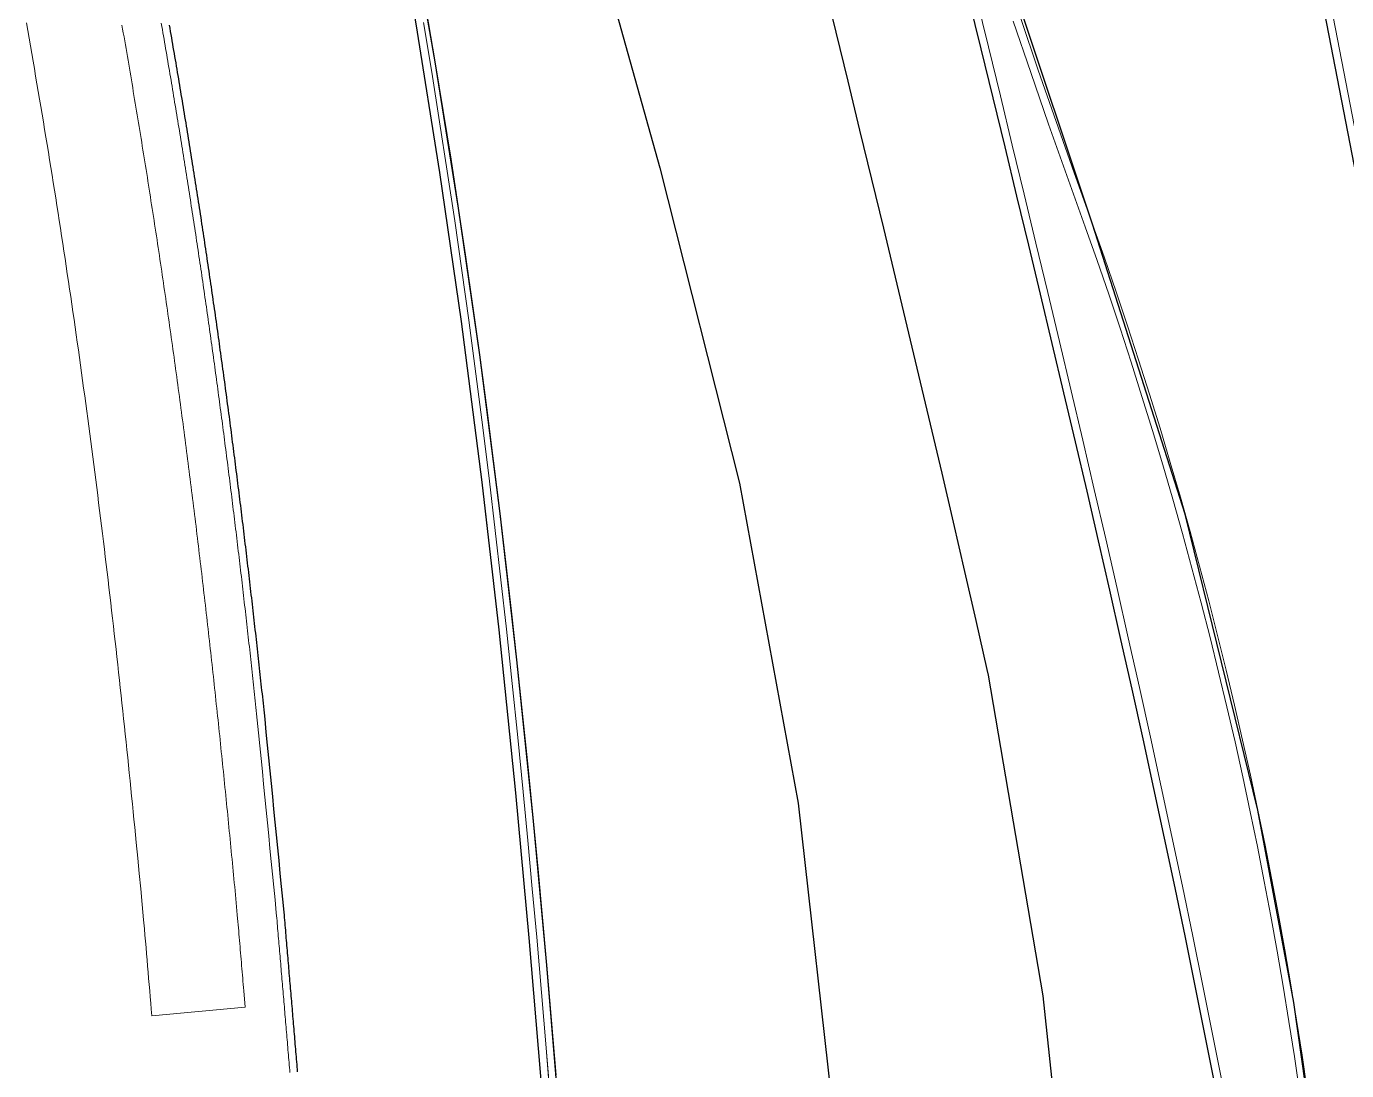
# Model space of a CAD drawing. Header units: metres. Extents: x 105145 to 106173, y 111785 to 118130.
# Drawn here: x 105861.19 to 105894.99, y 117601.42 to 117628.16 of the extents above; entities that cross this region are included whole.
import ezdxf

# ---------------------------------------------------------------- set-up
doc = ezdxf.new("R2010")
doc.units = ezdxf.units.M
for name, color, linetype, lineweight in [('10-PAV-BOCACALLE', 9, 'CONTINUOUS', 13), ('10-PAV-CALZADA-BRT', 12, 'CONTINUOUS', 30), ('10-PAV-CALZADA-MIXTA', 8, 'CONTINUOUS', 30), ('10-PAV-CICLORUTA', 76, 'CONTINUOUS', 18), ('10-PAV-SARDINEL', 252, 'CONTINUOUS', 13)]:
    doc.layers.add(name, color=color, linetype=linetype, lineweight=lineweight)

msp = doc.modelspace()

# ---------------------------------------------------------------- linework, layer by layer
at = {"layer": '10-PAV-BOCACALLE'}
msp.add_lwpolyline([(105900.9846, 117594.6516), (105889.4766, 117653.9885), (105891.3005, 117646.5109), (105891.5835, 117645.3503), (105891.8667, 117644.1883), (105892.1497, 117643.0253), (105892.4323, 117641.8611), (105892.7143, 117640.6955), (105892.9947, 117639.5319), (105893.2749, 117638.3641), (105893.5537, 117637.1949), (105893.8311, 117636.0241), (105894.0145, 117635.2447), (105894.3222, 117634.2976), (105894.7823, 117633.4145), (105895.3822, 117632.6196)], dxfattribs=at)
at = {"layer": '10-PAV-CALZADA-BRT'}
for points in [[(105888.0981, 117595.0502), (105887.2227, 117603.3353), (105885.8203, 117611.5477), (105885.7885, 117611.6895), (105885.5033, 117612.9479), (105885.2153, 117614.2057), (105884.9245, 117615.4629), (105884.6311, 117616.7193), (105884.3355, 117617.9753), (105884.0379, 117619.2309), (105883.7385, 117620.4861), (105883.4375, 117621.7407), (105883.1353, 117622.9951), (105882.8317, 117624.2493), (105882.5273, 117625.5031), (105882.2223, 117626.7569), (105881.9169, 117628.0105), (105881.6111, 117629.2641), (105873.4283, 117662.8127)], [(105869.2729, 117655.6791), (105869.5689, 117654.4231), (105869.8637, 117653.1669), (105870.1565, 117651.9103), (105870.4473, 117650.6531), (105870.7361, 117649.3955), (105870.8791, 117648.7667), (105874.0218, 117636.6201), (105877.4005, 117624.5371), (105879.4474, 117616.4626), (105880.9426, 117608.268), (105881.8793, 117599.9909)], [(105874.8641, 117599.9027), (105874.5091, 117604.1269), (105874.1681, 117607.8129), (105873.7437, 117611.9423), (105873.3143, 117615.6839), (105872.7923, 117619.7473), (105872.2513, 117623.5051), (105871.6513, 117627.2541), (105870.9423, 117631.2891)], [(105885.3173, 117628.8393), (105885.6231, 117627.5843), (105885.9287, 117626.3287), (105886.2335, 117625.0723), (105886.5377, 117623.8153), (105886.8405, 117622.5589), (105887.1425, 117621.3003), (105887.4431, 117620.0405), (105887.7419, 117618.7799), (105888.0389, 117617.5179), (105888.3337, 117616.2549), (105888.6261, 117614.9909), (105888.9159, 117613.7253), (105889.2029, 117612.4587), (105889.4869, 117611.1907), (105889.7677, 117609.9213), (105890.0447, 117608.6505), (105890.3183, 117607.3781), (105890.5877, 117606.1043), (105890.8529, 117604.8291), (105891.1137, 117603.5521), (105891.3697, 117602.2737), (105891.6207, 117600.9935)]]:
    msp.add_lwpolyline(points, dxfattribs=at)
at = {"layer": '10-PAV-CALZADA-MIXTA'}
for points in [[(105880.0206, 117692.7563), (105889.4766, 117653.9885), (105900.9846, 117594.6516), (105901.0429, 117594.0477), (105901.1557, 117592.8397), (105901.2647, 117591.6323), (105901.3701, 117590.4259), (105901.4721, 117589.2203), (105901.5709, 117588.0155), (105901.6669, 117586.8117), (105901.7601, 117585.6087), (105901.8511, 117584.4067), (105901.9395, 117583.2057), (105902.0259, 117582.0057), (105902.1107, 117580.8065), (105902.1937, 117579.6085), (105902.2757, 117578.4087), (105902.3561, 117577.2133), (105902.4357, 117576.0191), (105902.5145, 117574.8259), (105902.5929, 117573.6337), (105902.6709, 117572.4427), (105908.8355, 117478.3238)], [(105894.3361, 117598.2059), (105893.6356, 117603.1666), (105892.7171, 117608.0915), (105890.8568, 117615.6673), (105888.4807, 117623.0975), (105884.5103, 117634.988), (105881.1307, 117647.0597), (105870.2376, 117691.7181)], [(105865.4382, 117655.5856), (105866.4061, 117651.4407), (105867.1981, 117647.9745), (105868.1205, 117643.8089), (105868.8967, 117640.1571), (105869.7265, 117636.0497), (105870.4367, 117632.3069), (105871.1549, 117628.2215), (105871.7641, 117624.4181), (105872.3133, 117620.6057), (105872.8423, 117616.4913), (105873.2773, 117612.7067), (105873.7065, 117608.5383), (105874.0511, 117604.8211), (105874.4091, 117600.5693)], [(105868.1307, 117601.3891), (105868.1253, 117601.4537), (105868.1199, 117601.5187), (105868.1145, 117601.5835), (105868.1089, 117601.6483), (105868.1035, 117601.7131), (105868.0981, 117601.7779), (105868.0927, 117601.8427), (105868.0873, 117601.9073), (105868.0817, 117601.9723), (105868.0763, 117602.0371), (105868.0709, 117602.1017), (105868.0655, 117602.1667), (105868.0599, 117602.2315), (105868.0545, 117602.2961), (105868.0489, 117602.3611), (105868.0435, 117602.4257), (105868.0381, 117602.4905), (105868.0327, 117602.5553), (105868.0271, 117602.6201), (105868.0217, 117602.6849), (105868.0161, 117602.7497), (105868.0107, 117602.8145), (105868.0053, 117602.8793), (105867.9997, 117602.9441), (105867.9943, 117603.0089), (105867.9887, 117603.0737), (105867.9833, 117603.1385), (105867.9777, 117603.2031), (105867.9723, 117603.2679), (105867.9667, 117603.3327), (105867.9613, 117603.3975), (105867.9557, 117603.4623), (105867.9503, 117603.5271), (105867.9447, 117603.5919), (105867.9393, 117603.6567), (105867.9337, 117603.7213), (105867.9283, 117603.7861), (105867.9227, 117603.8509), (105867.9173, 117603.9157), (105867.9117, 117603.9805), (105867.9063, 117604.0453), (105867.9007, 117604.1099), (105867.8951, 117604.1747), (105867.8897, 117604.2395), (105867.8841, 117604.3043), (105867.8787, 117604.3691), (105867.8731, 117604.4337), (105867.8677, 117604.4985), (105867.8621, 117604.5633), (105867.8565, 117604.6281), (105867.8511, 117604.6927), (105867.8455, 117604.7575), (105867.8401, 117604.8223), (105867.8345, 117604.8871), (105867.8289, 117604.9517), (105867.8235, 117605.0165), (105867.8179, 117605.0813), (105867.8125, 117605.1461), (105867.8069, 117605.2109), (105867.8013, 117605.2755), (105867.7959, 117605.3403), (105867.7903, 117605.4051), (105867.7833, 117605.4841), (105867.7509, 117605.8131), (105867.7183, 117606.1419), (105867.6859, 117606.4709), (105867.6533, 117606.7997), (105867.6209, 117607.1287), (105867.5883, 117607.4575), (105867.5559, 117607.7865), (105867.5233, 117608.1153), (105867.4909, 117608.4443), (105867.4583, 117608.7731), (105867.4259, 117609.1019), (105867.3933, 117609.4309), (105867.3609, 117609.7597), (105867.3283, 117610.0887), (105867.2959, 117610.4175), (105867.2791, 117610.5823), (105867.2703, 117610.6641), (105867.2615, 117610.7459), (105867.2527, 117610.8279), (105867.2437, 117610.9097), (105867.2349, 117610.9915), (105867.2261, 117611.0733), (105867.2173, 117611.1551), (105867.2085, 117611.2369), (105867.1997, 117611.3189), (105867.1909, 117611.4007), (105867.1821, 117611.4825), (105867.1733, 117611.5643), (105867.1645, 117611.6461), (105867.1557, 117611.7281), (105867.1467, 117611.8099), (105867.1377, 117611.8915), (105867.1285, 117611.9733), (105867.1193, 117612.0549), (105867.1103, 117612.1367), (105867.1011, 117612.2185), (105867.0921, 117612.3001), (105867.0829, 117612.3819), (105867.0737, 117612.4637), (105867.0647, 117612.5453), (105867.0555, 117612.6271), (105867.0465, 117612.7089), (105867.0373, 117612.7905), (105867.0281, 117612.8723), (105867.0191, 117612.9541), (105867.0099, 117613.0357), (105867.0005, 117613.1173), (105866.9911, 117613.1991), (105866.9817, 117613.2807), (105866.9721, 117613.3623), (105866.9627, 117613.4439), (105866.9533, 117613.5255), (105866.9439, 117613.6071), (105866.9345, 117613.6887), (105866.9249, 117613.7703), (105866.9155, 117613.8519), (105866.9061, 117613.9335), (105866.8967, 117614.0151), (105866.8871, 117614.0969), (105866.8777, 117614.1785), (105866.8683, 117614.2601), (105866.8587, 117614.3417), (105866.8489, 117614.4231), (105866.8391, 117614.5047), (105866.8293, 117614.5861), (105866.8195, 117614.6677), (105866.8099, 117614.7491), (105866.8001, 117614.8307), (105866.7903, 117614.9123), (105866.7805, 117614.9937), (105866.7707, 117615.0753), (105866.7609, 117615.1567), (105866.7511, 117615.2383), (105866.7413, 117615.3197), (105866.7315, 117615.4013), (105866.7217, 117615.4827), (105866.7119, 117615.5643), (105866.7019, 117615.6457), (105866.6917, 117615.7271), (105866.6817, 117615.8085), (105866.6715, 117615.8899), (105866.6613, 117615.9713), (105866.6513, 117616.0527), (105866.6411, 117616.1341), (105866.6309, 117616.2155), (105866.6209, 117616.2969), (105866.6107, 117616.3783), (105866.6005, 117616.4597), (105866.5905, 117616.5411), (105866.5803, 117616.6225), (105866.5701, 117616.7039), (105866.5601, 117616.7853), (105866.5497, 117616.8665), (105866.5391, 117616.9479), (105866.5287, 117617.0291), (105866.5183, 117617.1103), (105866.5077, 117617.1917), (105866.4973, 117617.2729), (105866.4867, 117617.3541), (105866.4763, 117617.4355), (105866.4657, 117617.5167), (105866.4553, 117617.5981), (105866.4449, 117617.6793), (105866.4343, 117617.7607), (105866.4239, 117617.8419), (105866.4133, 117617.9231), (105866.4029, 117618.0045), (105866.3923, 117618.0857), (105866.3813, 117618.1667), (105866.3705, 117618.2479), (105866.3597, 117618.3291), (105866.3487, 117618.4103), (105866.3379, 117618.4915), (105866.3271, 117618.5727), (105866.3161, 117618.6537), (105866.3053, 117618.7349), (105866.2945, 117618.8161), (105866.2835, 117618.8973), (105866.2727, 117618.9783), (105866.2619, 117619.0595), (105866.2509, 117619.1407), (105866.2401, 117619.2219), (105866.2293, 117619.3031), (105866.2181, 117619.3841), (105866.2067, 117619.4651), (105866.1955, 117619.5461), (105866.1843, 117619.6271), (105866.1731, 117619.7081), (105866.1617, 117619.7893), (105866.1505, 117619.8703), (105866.1393, 117619.9513), (105866.1281, 117620.0323), (105866.1167, 117620.1133), (105866.1055, 117620.1943), (105866.0943, 117620.2753), (105866.0829, 117620.3565), (105866.0717, 117620.4375), (105866.0605, 117620.5185), (105866.0489, 117620.5995), (105866.0373, 117620.6803), (105866.0257, 117620.7613), (105866.0141, 117620.8421), (105866.0025, 117620.9231), (105865.9907, 117621.0039), (105865.9791, 117621.0849), (105865.9675, 117621.1657), (105865.9557, 117621.2467), (105865.9441, 117621.3275), (105865.9325, 117621.4085), (105865.9209, 117621.4893), (105865.9091, 117621.5703), (105865.8975, 117621.6511), (105865.8859, 117621.7321), (105865.8741, 117621.8129), (105865.8621, 117621.8937), (105865.8499, 117621.9745), (105865.8379, 117622.0553), (105865.8259, 117622.1361), (105865.8137, 117622.2169), (105865.8017, 117622.2977), (105865.7897, 117622.3785), (105865.7775, 117622.4593), (105865.7655, 117622.5401), (105865.7535, 117622.6207), (105865.7413, 117622.7015), (105865.7293, 117622.7823), (105865.7173, 117622.8631), (105865.7051, 117622.9439), (105865.6931, 117623.0247), (105865.6807, 117623.1055), (105865.6681, 117623.1861), (105865.6557, 117623.2669), (105865.6431, 117623.3475), (105865.6307, 117623.4283), (105865.6181, 117623.5091), (105865.6055, 117623.5897), (105865.5931, 117623.6705), (105865.5807, 117623.7511), (105865.5681, 117623.8319), (105865.5555, 117623.9125), (105865.5431, 117623.9933), (105865.5305, 117624.0741), (105865.5181, 117624.1547), (105865.5055, 117624.2355), (105865.4929, 117624.3161), (105865.4799, 117624.3969), (105865.4671, 117624.4775), (105865.4541, 117624.5583), (105865.4411, 117624.6391), (105865.4283, 117624.7197), (105865.4153, 117624.8005), (105865.4023, 117624.8811), (105865.3893, 117624.9619), (105865.3765, 117625.0425), (105865.3635, 117625.1233), (105865.3505, 117625.2039), (105865.3377, 117625.2847), (105865.3247, 117625.3653), (105865.3117, 117625.4461), (105865.2987, 117625.5267), (105865.2855, 117625.6075), (105865.2721, 117625.6883), (105865.2587, 117625.7689), (105865.2453, 117625.8497), (105865.2319, 117625.9303), (105865.2187, 117626.0111), (105865.2053, 117626.0917), (105865.1919, 117626.1725), (105865.1785, 117626.2531), (105865.1651, 117626.3339), (105865.1517, 117626.4147), (105865.1385, 117626.4953), (105865.1251, 117626.5761), (105865.1117, 117626.6567), (105865.0983, 117626.7375), (105865.0847, 117626.8181), (105865.0709, 117626.8989), (105865.0573, 117626.9797), (105865.0435, 117627.0603), (105865.0297, 117627.1411), (105865.0159, 117627.2217), (105865.0021, 117627.3025), (105864.9883, 117627.3831), (105864.9745, 117627.4639), (105864.9609, 117627.5447), (105864.9471, 117627.6253), (105864.9333, 117627.7061), (105864.9195, 117627.7867), (105864.9057, 117627.8675), (105864.8919, 117627.9481), (105864.8781, 117628.0289), (105864.8639, 117628.1097), (105864.8497, 117628.1903)]]:
    msp.add_lwpolyline(points, dxfattribs=at)
at = {"layer": '10-PAV-CICLORUTA'}
msp.add_lwpolyline([(105863.6315, 117628.1899), (105863.6491, 117628.0899), (105863.6667, 117627.9899), (105863.6841, 117627.8901), (105863.7015, 117627.7901), (105863.7187, 117627.6901), (105863.7357, 117627.5901), (105863.7527, 117627.4901), (105863.7699, 117627.3901), (105863.7869, 117627.2903), (105863.8039, 117627.1903), (105863.8209, 117627.0903), (105863.8381, 117626.9903), (105863.8551, 117626.8903), (105863.8721, 117626.7903), (105863.8893, 117626.6905), (105863.9063, 117626.5905), (105863.9229, 117626.4905), (105863.9395, 117626.3905), (105863.9559, 117626.2905), (105863.9725, 117626.1907), (105863.9891, 117626.0907), (105864.0057, 117625.9907), (105864.0223, 117625.8907), (105864.0387, 117625.7909), (105864.0553, 117625.6909), (105864.0719, 117625.5909), (105864.0883, 117625.4911), (105864.1049, 117625.3911), (105864.1213, 117625.2911), (105864.1373, 117625.1913), (105864.1533, 117625.0913), (105864.1693, 117624.9913), (105864.1853, 117624.8915), (105864.2013, 117624.7915), (105864.2173, 117624.6917), (105864.2333, 117624.5917), (105864.2495, 117624.4917), (105864.2655, 117624.3919), (105864.2815, 117624.2919), (105864.2975, 117624.1921), (105864.3135, 117624.0921), (105864.3289, 117623.9921), (105864.3445, 117623.8923), (105864.3599, 117623.7923), (105864.3753, 117623.6925), (105864.3909, 117623.5925), (105864.4063, 117623.4927), (105864.4219, 117623.3927), (105864.4373, 117623.2927), (105864.4529, 117623.1927), (105864.4683, 117623.0929), (105864.4837, 117622.9929), (105864.4993, 117622.8931), (105864.5143, 117622.7931), (105864.5293, 117622.6931), (105864.5443, 117622.5931), (105864.5591, 117622.4931), (105864.5741, 117622.3931), (105864.5891, 117622.2931), (105864.6039, 117622.1931), (105864.6189, 117622.0931), (105864.6339, 117621.9931), (105864.6489, 117621.8931), (105864.6639, 117621.7931), (105864.6787, 117621.6931), (105864.6935, 117621.5931), (105864.7079, 117621.4929), (105864.7223, 117621.3927), (105864.7369, 117621.2925), (105864.7513, 117621.1923), (105864.7657, 117621.0923), (105864.7801, 117620.9921), (105864.7945, 117620.8919), (105864.8089, 117620.7917), (105864.8233, 117620.6915), (105864.8379, 117620.5913), (105864.8523, 117620.4911), (105864.8667, 117620.3911), (105864.8807, 117620.2907), (105864.8945, 117620.1903), (105864.9085, 117620.0901), (105864.9225, 117619.9897), (105864.9363, 117619.8893), (105864.9503, 117619.7889), (105864.9643, 117619.6887), (105864.9781, 117619.5883), (105864.9921, 117619.4879), (105865.0061, 117619.3877), (105865.0199, 117619.2873), (105865.0339, 117619.1869), (105865.0475, 117619.0865), (105865.0611, 117618.9861), (105865.0745, 117618.8855), (105865.0879, 117618.7849), (105865.1013, 117618.6845), (105865.1147, 117618.5839), (105865.1283, 117618.4833), (105865.1417, 117618.3829), (105865.1553, 117618.2823), (105865.1687, 117618.1819), (105865.1821, 117618.0813), (105865.1955, 117617.9809), (105865.2089, 117617.8803), (105865.2219, 117617.7795), (105865.2349, 117617.6789), (105865.2479, 117617.5783), (105865.2609, 117617.4775), (105865.2739, 117617.3769), (105865.2869, 117617.2763), (105865.2999, 117617.1755), (105865.3129, 117617.0749), (105865.3259, 117616.9741), (105865.3389, 117616.8735), (105865.3519, 117616.7729), (105865.3649, 117616.6721), (105865.3775, 117616.5713), (105865.3901, 117616.4705), (105865.4025, 117616.3697), (105865.4151, 117616.2687), (105865.4277, 117616.1679), (105865.4401, 117616.0671), (105865.4527, 117615.9663), (105865.4653, 117615.8655), (105865.4779, 117615.7645), (105865.4903, 117615.6637), (105865.5029, 117615.5629), (105865.5155, 117615.4621), (105865.5279, 117615.3611), (105865.5399, 117615.2601), (105865.5521, 117615.1591), (105865.5641, 117615.0581), (105865.5763, 117614.9571), (105865.5883, 117614.8561), (105865.6005, 117614.7551), (105865.6125, 117614.6541), (105865.6247, 117614.5531), (105865.6369, 117614.4521), (105865.6489, 117614.3511), (105865.6611, 117614.2501), (105865.6731, 117614.1491), (105865.6849, 117614.0479), (105865.6965, 117613.9467), (105865.7083, 117613.8455), (105865.7199, 117613.7443), (105865.7317, 117613.6433), (105865.7433, 117613.5421), (105865.7551, 117613.4409), (105865.7667, 117613.3397), (105865.7785, 117613.2387), (105865.7903, 117613.1375), (105865.8019, 117613.0363), (105865.8135, 117612.9351), (105865.8251, 117612.8339), (105865.8363, 117612.7325), (105865.8477, 117612.6313), (105865.8589, 117612.5299), (105865.8703, 117612.4287), (105865.8815, 117612.3273), (105865.8929, 117612.2261), (105865.9041, 117612.1247), (105865.9155, 117612.0233), (105865.9267, 117611.9221), (105865.9381, 117611.8207), (105865.9493, 117611.7195), (105865.9605, 117611.6181), (105865.9715, 117611.5167), (105865.9825, 117611.4151), (105865.9933, 117611.3137), (105866.0043, 117611.2123), (105866.0151, 117611.1109), (105866.0261, 117611.0093), (105866.0371, 117610.9079), (105866.0479, 117610.8065), (105866.0589, 117610.7049), (105866.0699, 117610.6035), (105866.0807, 117610.5021), (105866.0917, 117610.4007), (105866.1023, 117610.2989), (105866.1127, 117610.1973), (105866.1233, 117610.0959), (105866.1339, 117609.9941), (105866.1445, 117609.8925), (105866.1551, 117609.7911), (105866.1657, 117609.6893), (105866.1761, 117609.5877), (105866.1867, 117609.4861), (105866.1973, 117609.3845), (105866.2079, 117609.2829), (105866.2185, 117609.1813), (105866.2289, 117609.0797), (105866.2391, 117608.9779), (105866.2493, 117608.8763), (105866.2595, 117608.7745), (105866.2697, 117608.6727), (105866.2799, 117608.5709), (105866.2901, 117608.4693), (105866.3003, 117608.3675), (105866.3105, 117608.2657), (105866.3207, 117608.1639), (105866.3309, 117608.0623), (105866.3411, 117607.9605), (105866.3513, 117607.8587), (105866.3611, 117607.7569), (105866.3711, 117607.6549), (105866.3809, 117607.5531), (105866.3909, 117607.4511), (105866.4007, 117607.3493), (105866.4107, 117607.2475), (105866.4205, 117607.1455), (105866.4305, 117607.0437), (105866.4403, 117606.9417), (105866.4503, 117606.8399), (105866.4601, 117606.7381), (105866.4701, 117606.6361), (105866.4797, 117606.5341), (105866.4891, 117606.4321), (105866.4987, 117606.3301), (105866.5083, 117606.2281), (105866.5179, 117606.1261), (105866.5275, 117606.0241), (105866.5371, 117605.9219), (105866.5467, 117605.8199), (105866.5563, 117605.7179), (105866.5657, 117605.6159), (105866.5753, 117605.5139), (105866.5849, 117605.4119), (105866.5931, 117605.3213), (105866.5999, 117605.2407), (105866.6069, 117605.1603), (105866.6137, 117605.0797), (105866.6205, 117604.9991), (105866.6275, 117604.9185), (105866.6343, 117604.8381), (105866.6411, 117604.7575), (105866.6481, 117604.6769), (105866.6549, 117604.5963), (105866.6617, 117604.5157), (105866.6687, 117604.4353), (105866.6755, 117604.3547), (105866.6823, 117604.2741), (105866.6893, 117604.1935), (105866.6961, 117604.1131), (105866.7029, 117604.0325), (105866.7099, 117603.9519), (105866.7167, 117603.8713), (105866.7235, 117603.7907), (105866.7303, 117603.7103), (105866.7373, 117603.6297), (105866.7441, 117603.5491), (105866.7509, 117603.4685), (105866.7867, 117603.0469), (105864.3967, 117602.8269), (105864.3827, 117602.9933), (105864.3691, 117603.1515), (105864.3557, 117603.3097), (105864.3423, 117603.4679), (105864.3289, 117603.6263), (105864.3155, 117603.7845), (105864.3019, 117603.9427), (105864.2885, 117604.1011), (105864.2749, 117604.2593), (105864.2615, 117604.4175), (105864.2479, 117604.5759), (105864.2345, 117604.7343), (105864.2209, 117604.8925), (105864.2075, 117605.0509), (105864.1865, 117605.2827), (105864.1487, 117605.6785), (105864.1109, 117606.0743), (105864.0729, 117606.4701), (105864.0353, 117606.8659), (105863.9975, 117607.2615), (105863.9599, 117607.6539), (105863.9399, 117607.8527), (105863.9199, 117608.0513), (105863.9001, 117608.2501), (105863.8801, 117608.4489), (105863.8601, 117608.6475), (105863.8401, 117608.8463), (105863.8197, 117609.0447), (105863.7991, 117609.2431), (105863.7785, 117609.4415), (105863.7579, 117609.6399), (105863.7373, 117609.8383), (105863.7167, 117610.0367), (105863.6957, 117610.2347), (105863.6743, 117610.4329), (105863.6531, 117610.6309), (105863.6317, 117610.8289), (105863.6103, 117611.0269), (105863.5891, 117611.2249), (105863.5675, 117611.4229), (105863.5455, 117611.6205), (105863.5235, 117611.8183), (105863.5013, 117612.0159), (105863.4793, 117612.2135), (105863.4573, 117612.4113), (105863.4353, 117612.6089), (105863.4125, 117612.8063), (105863.3897, 117613.0035), (105863.3669, 117613.2009), (105863.3439, 117613.3981), (105863.3211, 117613.5955), (105863.2983, 117613.7927), (105863.2751, 117613.9899), (105863.2515, 117614.1869), (105863.2279, 117614.3837), (105863.2043, 117614.5807), (105863.1805, 117614.7775), (105863.1569, 117614.9745), (105863.1331, 117615.1713), (105863.1087, 117615.3679), (105863.0843, 117615.5645), (105863.0597, 117615.7611), (105863.0353, 117615.9575), (105863.0109, 117616.1541), (105862.9863, 117616.3507), (105862.9611, 117616.5469), (105862.9357, 117616.7431), (105862.9105, 117616.9391), (105862.8851, 117617.1353), (105862.8599, 117617.3315), (105862.8345, 117617.5277), (105862.8085, 117617.7237), (105862.7823, 117617.9193), (105862.7561, 117618.1151), (105862.7299, 117618.3109), (105862.7037, 117618.5067), (105862.6775, 117618.7025), (105862.6509, 117618.8981), (105862.6239, 117619.0935), (105862.5967, 117619.2889), (105862.5695, 117619.4841), (105862.5425, 117619.6795), (105862.5153, 117619.8749), (105862.4881, 117620.0703), (105862.4601, 117620.2653), (105862.4319, 117620.4601), (105862.4039, 117620.6551), (105862.3757, 117620.8501), (105862.3477, 117621.0451), (105862.3195, 117621.2401), (105862.2907, 117621.4347), (105862.2615, 117621.6293), (105862.2325, 117621.8239), (105862.2035, 117622.0185), (105862.1743, 117622.2131), (105862.1453, 117622.4075), (105862.1157, 117622.6021), (105862.0855, 117622.7965), (105862.0555, 117622.9909), (105862.0253, 117623.1853), (105861.9951, 117623.3797), (105861.9651, 117623.5743), (105861.9347, 117623.7687), (105861.9035, 117623.9631), (105861.8723, 117624.1575), (105861.8411, 117624.3521), (105861.8099, 117624.5465), (105861.7787, 117624.7411), (105861.7477, 117624.9355), (105861.7155, 117625.1301), (105861.6833, 117625.3247), (105861.6511, 117625.5193), (105861.6189, 117625.7139), (105861.5865, 117625.9085), (105861.5543, 117626.1031), (105861.5215, 117626.2977), (105861.4883, 117626.4925), (105861.4551, 117626.6871), (105861.4219, 117626.8819), (105861.3887, 117627.0767), (105861.3553, 117627.2713), (105861.3219, 117627.4661), (105861.2877, 117627.6609), (105861.2535, 117627.8557), (105861.2193, 117628.0505), (105861.1851, 117628.2453)], dxfattribs=at)
at = {"layer": '10-PAV-SARDINEL'}
for points in [[(105908.8355, 117478.3238), (105902.6709, 117572.4427), (105902.5929, 117573.6337), (105902.5145, 117574.8259), (105902.4357, 117576.0191), (105902.3561, 117577.2133), (105902.2757, 117578.4087), (105902.1937, 117579.6085), (105902.1107, 117580.8065), (105902.0259, 117582.0057), (105901.9395, 117583.2057), (105901.8511, 117584.4067), (105901.7601, 117585.6087), (105901.6669, 117586.8117), (105901.5709, 117588.0155), (105901.4721, 117589.2203), (105901.3701, 117590.4259), (105901.2647, 117591.6323), (105901.1557, 117592.8397), (105901.0429, 117594.0477), (105900.9846, 117594.6516), (105889.4766, 117653.9885), (105880.0206, 117692.7563)], [(105880.2144, 117692.8057), (105889.6709, 117654.0359), (105889.6729, 117654.0266), (105901.1813, 117594.688)], [(105885.5116, 117628.8867), (105885.8174, 117627.6316), (105886.1231, 117626.376), (105886.4279, 117625.1194), (105886.7321, 117623.8623), (105887.035, 117622.6057), (105887.337, 117621.3469), (105887.6377, 117620.0868), (105887.9366, 117618.8259), (105888.2337, 117617.5636), (105888.5286, 117616.3002), (105888.8211, 117615.0358), (105889.111, 117613.7697), (105889.3981, 117612.5027), (105889.6822, 117611.2342), (105889.9631, 117609.9642), (105890.2402, 117608.6928), (105890.5139, 117607.4198), (105890.7835, 117606.1454), (105891.0488, 117604.8695), (105891.3098, 117603.5918), (105891.5659, 117602.3126), (105891.8171, 117601.0316)], [(105871.4215, 117628.6002), (105871.6513, 117627.2541), (105871.8579, 117626.0055), (105872.0579, 117624.7558), (105872.2513, 117623.5051), (105872.4382, 117622.2535), (105872.6186, 117621.0008), (105872.7923, 117619.7473), (105872.9729, 117618.3937), (105873.1469, 117617.0392), (105873.3143, 117615.6839), (105873.4626, 117614.4373), (105873.6057, 117613.1901), (105873.7437, 117611.9423), (105873.8903, 117610.5664), (105874.0318, 117609.1899), (105874.1681, 117607.8129), (105874.2855, 117606.5846), (105874.3991, 117605.3559), (105874.5091, 117604.1269), (105874.6311, 117602.7191), (105874.7495, 117601.3111)], [(105891.6207, 117600.9935), (105891.3697, 117602.2737), (105891.1137, 117603.5521), (105890.8529, 117604.8291), (105890.5877, 117606.1043), (105890.3183, 117607.3781), (105890.0447, 117608.6505), (105889.7677, 117609.9213), (105889.4869, 117611.1907), (105889.2029, 117612.4587), (105888.9159, 117613.7253), (105888.6261, 117614.9909), (105888.3337, 117616.2549), (105888.0389, 117617.5179), (105887.7419, 117618.7799), (105887.4431, 117620.0405), (105887.1425, 117621.3003), (105886.8405, 117622.5589), (105886.5377, 117623.8153), (105886.2335, 117625.0723), (105885.9287, 117626.3287), (105885.6231, 117627.5843), (105885.3173, 117628.8393)], [(105867.9314, 117601.3725), (105867.926, 117601.4371), (105867.9206, 117601.5021), (105867.9152, 117601.5666), (105867.9096, 117601.6314), (105867.9042, 117601.6965), (105867.8988, 117601.7613), (105867.8934, 117601.8261), (105867.888, 117601.8904), (105867.8824, 117601.9554), (105867.877, 117602.0205), (105867.8716, 117602.0851), (105867.8662, 117602.1498), (105867.8606, 117602.2146), (105867.8552, 117602.2792), (105867.8496, 117602.3442), (105867.8442, 117602.4091), (105867.8388, 117602.4739), (105867.8334, 117602.5384), (105867.8278, 117602.6032), (105867.8224, 117602.668), (105867.8168, 117602.7328), (105867.8114, 117602.7979), (105867.806, 117602.8624), (105867.8004, 117602.9272), (105867.795, 117602.992), (105867.7894, 117603.0568), (105867.784, 117603.1216), (105867.7784, 117603.1862), (105867.773, 117603.251), (105867.7674, 117603.3158), (105867.762, 117603.3806), (105867.7564, 117603.4454), (105867.751, 117603.5102), (105867.7454, 117603.575), (105867.74, 117603.6398), (105867.7344, 117603.7044), (105867.729, 117603.7692), (105867.7234, 117603.834), (105867.718, 117603.8988), (105867.7124, 117603.9636), (105867.707, 117604.0284), (105867.7014, 117604.0927), (105867.6958, 117604.1578), (105867.6904, 117604.2226), (105867.6848, 117604.2874), (105867.6794, 117604.3522), (105867.6738, 117604.4168), (105867.6684, 117604.4816), (105867.6628, 117604.5461), (105867.6572, 117604.6112), (105867.6518, 117604.6758), (105867.6462, 117604.7406), (105867.6408, 117604.8054), (105867.6352, 117604.8699), (105867.6296, 117604.9348), (105867.6242, 117604.9996), (105867.6186, 117605.0644), (105867.6132, 117605.1292), (105867.6076, 117605.1937), (105867.602, 117605.2586), (105867.5966, 117605.3234), (105867.5911, 117605.3877), (105867.5842, 117605.4655), (105867.5519, 117605.7935), (105867.5193, 117606.1223), (105867.4869, 117606.4513), (105867.4543, 117606.7801), (105867.4219, 117607.1091), (105867.3893, 117607.4379), (105867.3569, 117607.7669), (105867.3243, 117608.0957), (105867.2919, 117608.4247), (105867.2593, 117608.7535), (105867.2269, 117609.0823), (105867.1943, 117609.4113), (105867.1619, 117609.7401), (105867.1293, 117610.0691), (105867.0969, 117610.3976), (105867.0802, 117610.5615), (105867.0714, 117610.6427), (105867.0626, 117610.7246), (105867.0539, 117610.8063), (105867.0449, 117610.8881), (105867.036, 117610.9701), (105867.0272, 117611.0519), (105867.0184, 117611.1337), (105867.0096, 117611.2156), (105867.0008, 117611.2976), (105866.992, 117611.3793), (105866.9832, 117611.4611), (105866.9744, 117611.5429), (105866.9656, 117611.6248), (105866.9569, 117611.7065), (105866.9479, 117611.788), (105866.939, 117611.8694), (105866.9298, 117611.9509), (105866.9206, 117612.0328), (105866.9116, 117612.1146), (105866.9024, 117612.1964), (105866.8934, 117612.278), (105866.8842, 117612.3595), (105866.875, 117612.4416), (105866.866, 117612.5232), (105866.8568, 117612.605), (105866.8478, 117612.6868), (105866.8386, 117612.7681), (105866.8294, 117612.8502), (105866.8204, 117612.932), (105866.8112, 117613.0131), (105866.8018, 117613.0945), (105866.7924, 117613.1763), (105866.7831, 117613.2576), (105866.7735, 117613.3392), (105866.764, 117613.421), (105866.7546, 117613.5026), (105866.7452, 117613.5842), (105866.7359, 117613.6656), (105866.7263, 117613.7472), (105866.7168, 117613.829), (105866.7074, 117613.9106), (105866.6981, 117613.992), (105866.6885, 117614.0738), (105866.679, 117614.1556), (105866.6697, 117614.237), (105866.6601, 117614.3181), (105866.6503, 117614.3993), (105866.6405, 117614.4809), (105866.6307, 117614.5623), (105866.6209, 117614.6441), (105866.6113, 117614.7255), (105866.6015, 117614.8069), (105866.5917, 117614.8885), (105866.5819, 117614.9699), (105866.5721, 117615.0515), (105866.5623, 117615.1329), (105866.5525, 117615.2145), (105866.5427, 117615.2959), (105866.5329, 117615.3775), (105866.5231, 117615.4589), (105866.5134, 117615.5402), (105866.5035, 117615.6211), (105866.4933, 117615.7025), (105866.4833, 117615.7839), (105866.4731, 117615.865), (105866.4629, 117615.9467), (105866.4529, 117616.0281), (105866.4427, 117616.1092), (105866.4325, 117616.1909), (105866.4225, 117616.2723), (105866.4123, 117616.3534), (105866.4021, 117616.4351), (105866.3921, 117616.5165), (105866.3819, 117616.5976), (105866.3717, 117616.6793), (105866.3617, 117616.7604), (105866.3514, 117616.8409), (105866.3408, 117616.9223), (105866.3303, 117617.0037), (105866.32, 117617.0847), (105866.3094, 117617.1661), (105866.299, 117617.2473), (105866.2884, 117617.3285), (105866.278, 117617.4099), (105866.2674, 117617.4911), (105866.2569, 117617.5728), (105866.2466, 117617.6537), (105866.236, 117617.7351), (105866.2256, 117617.8163), (105866.215, 117617.8975), (105866.2046, 117617.9789), (105866.1941, 117618.0593), (105866.1831, 117618.1401), (105866.1722, 117618.2215), (105866.1615, 117618.3025), (105866.1505, 117618.3837), (105866.1396, 117618.4651), (105866.1289, 117618.5461), (105866.1179, 117618.6271), (105866.107, 117618.7085), (105866.0963, 117618.7895), (105866.0853, 117618.8707), (105866.0745, 117618.9519), (105866.0637, 117619.0329), (105866.0527, 117619.1141), (105866.0418, 117619.1955), (105866.0311, 117619.2762), (105866.0201, 117619.3565), (105866.0087, 117619.4375), (105865.9974, 117619.5187), (105865.9862, 117619.5997), (105865.975, 117619.6805), (105865.9636, 117619.7617), (105865.9524, 117619.8429), (105865.9412, 117619.9239), (105865.9301, 117620.0047), (105865.9187, 117620.0857), (105865.9074, 117620.1669), (105865.8962, 117620.2477), (105865.8848, 117620.3289), (105865.8736, 117620.4101), (105865.8625, 117620.4906), (105865.8509, 117620.5711), (105865.8393, 117620.6519), (105865.8277, 117620.7329), (105865.8161, 117620.8137), (105865.8046, 117620.8945), (105865.7928, 117620.9753), (105865.7811, 117621.0565), (105865.7696, 117621.1371), (105865.7578, 117621.2181), (105865.7461, 117621.2991), (105865.7345, 117621.3801), (105865.723, 117621.4607), (105865.7112, 117621.5417), (105865.6995, 117621.6227), (105865.688, 117621.7035), (105865.6763, 117621.7838), (105865.6643, 117621.8641), (105865.6521, 117621.9449), (105865.6401, 117622.0259), (105865.6281, 117622.1065), (105865.6159, 117622.1873), (105865.6039, 117622.2683), (105865.5919, 117622.3489), (105865.5797, 117622.4297), (105865.5677, 117622.5107), (105865.5557, 117622.591), (105865.5435, 117622.6719), (105865.5315, 117622.7529), (105865.5195, 117622.8335), (105865.5073, 117622.9143), (105865.4954, 117622.9949), (105865.4831, 117623.0749), (105865.4705, 117623.1555), (105865.4581, 117623.2363), (105865.4455, 117623.3169), (105865.4331, 117623.3978), (105865.4205, 117623.4783), (105865.4079, 117623.5591), (105865.3954, 117623.6402), (105865.3831, 117623.7205), (105865.3705, 117623.8011), (105865.3579, 117623.8819), (105865.3455, 117623.9628), (105865.3329, 117624.0435), (105865.3205, 117624.1241), (105865.3079, 117624.2047), (105865.2954, 117624.2848), (105865.2824, 117624.3653), (105865.2696, 117624.4459), (105865.2566, 117624.5265), (105865.2436, 117624.6075), (105865.2308, 117624.6881), (105865.2179, 117624.7687), (105865.2049, 117624.8493), (105865.1918, 117624.9303), (105865.179, 117625.0109), (105865.1661, 117625.0915), (105865.1531, 117625.1724), (105865.1403, 117625.2532), (105865.1273, 117625.3335), (105865.1143, 117625.4143), (105865.1013, 117625.4947), (105865.0882, 117625.5751), (105865.0748, 117625.6556), (105865.0614, 117625.7362), (105865.048, 117625.817), (105865.0346, 117625.8978), (105865.0214, 117625.9786), (105865.008, 117626.059), (105864.9946, 117626.1398), (105864.9812, 117626.2204), (105864.9678, 117626.3012), (105864.9544, 117626.3822), (105864.9412, 117626.4628), (105864.9278, 117626.5434), (105864.9144, 117626.624), (105864.9011, 117626.7044), (105864.8876, 117626.7846), (105864.8738, 117626.8655), (105864.8602, 117626.9462), (105864.8464, 117627.0266), (105864.8326, 117627.1074), (105864.8188, 117627.188), (105864.805, 117627.2688), (105864.7912, 117627.3494), (105864.7774, 117627.4305), (105864.7638, 117627.5112), (105864.75, 117627.5916), (105864.7362, 117627.6724), (105864.7224, 117627.753), (105864.7086, 117627.8338), (105864.6948, 117627.914), (105864.6811, 117627.9948), (105864.6669, 117628.0751), (105864.6527, 117628.1559), (105864.6387, 117628.2367)], [(105864.8497, 117628.1903), (105864.8639, 117628.1097), (105864.8781, 117628.0289), (105864.8919, 117627.9481), (105864.9057, 117627.8675), (105864.9195, 117627.7867), (105864.9333, 117627.7061), (105864.9471, 117627.6253), (105864.9609, 117627.5447), (105864.9745, 117627.4639), (105864.9883, 117627.3831), (105865.0021, 117627.3025), (105865.0159, 117627.2217), (105865.0297, 117627.1411), (105865.0435, 117627.0603), (105865.0573, 117626.9797), (105865.0709, 117626.8989), (105865.0847, 117626.8181), (105865.0983, 117626.7375), (105865.1117, 117626.6567), (105865.1251, 117626.5761), (105865.1385, 117626.4953), (105865.1517, 117626.4147), (105865.1651, 117626.3339), (105865.1785, 117626.2531), (105865.1919, 117626.1725), (105865.2053, 117626.0917), (105865.2187, 117626.0111), (105865.2319, 117625.9303), (105865.2453, 117625.8497), (105865.2587, 117625.7689), (105865.2721, 117625.6883), (105865.2855, 117625.6075), (105865.2987, 117625.5267), (105865.3117, 117625.4461), (105865.3247, 117625.3653), (105865.3377, 117625.2847), (105865.3505, 117625.2039), (105865.3635, 117625.1233), (105865.3765, 117625.0425), (105865.3893, 117624.9619), (105865.4023, 117624.8811), (105865.4153, 117624.8005), (105865.4283, 117624.7197), (105865.4411, 117624.6391), (105865.4541, 117624.5583), (105865.4671, 117624.4775), (105865.4799, 117624.3969), (105865.4929, 117624.3161), (105865.5055, 117624.2355), (105865.5181, 117624.1547), (105865.5305, 117624.0741), (105865.5431, 117623.9933), (105865.5555, 117623.9125), (105865.5681, 117623.8319), (105865.5807, 117623.7511), (105865.5931, 117623.6705), (105865.6055, 117623.5897), (105865.6181, 117623.5091), (105865.6307, 117623.4283), (105865.6431, 117623.3475), (105865.6557, 117623.2669), (105865.6681, 117623.1861), (105865.6807, 117623.1055), (105865.6931, 117623.0247), (105865.7051, 117622.9439), (105865.7173, 117622.8631), (105865.7293, 117622.7823), (105865.7413, 117622.7015), (105865.7535, 117622.6207), (105865.7655, 117622.5401), (105865.7775, 117622.4593), (105865.7897, 117622.3785), (105865.8017, 117622.2977), (105865.8137, 117622.2169), (105865.8259, 117622.1361), (105865.8379, 117622.0553), (105865.8499, 117621.9745), (105865.8621, 117621.8937), (105865.8741, 117621.8129), (105865.8859, 117621.7321), (105865.8975, 117621.6511), (105865.9091, 117621.5703), (105865.9209, 117621.4893), (105865.9325, 117621.4085), (105865.9441, 117621.3275), (105865.9557, 117621.2467), (105865.9675, 117621.1657), (105865.9791, 117621.0849), (105865.9907, 117621.0039), (105866.0025, 117620.9231), (105866.0141, 117620.8421), (105866.0257, 117620.7613), (105866.0373, 117620.6803), (105866.0489, 117620.5995), (105866.0605, 117620.5185), (105866.0717, 117620.4375), (105866.0829, 117620.3565), (105866.0943, 117620.2753), (105866.1055, 117620.1943), (105866.1167, 117620.1133), (105866.1281, 117620.0323), (105866.1393, 117619.9513), (105866.1505, 117619.8703), (105866.1617, 117619.7893), (105866.1731, 117619.7081), (105866.1843, 117619.6271), (105866.1955, 117619.5461), (105866.2067, 117619.4651), (105866.2181, 117619.3841), (105866.2293, 117619.3031), (105866.2401, 117619.2219), (105866.2509, 117619.1407), (105866.2619, 117619.0595), (105866.2727, 117618.9783), (105866.2835, 117618.8973), (105866.2945, 117618.8161), (105866.3053, 117618.7349), (105866.3161, 117618.6537), (105866.3271, 117618.5727), (105866.3379, 117618.4915), (105866.3487, 117618.4103), (105866.3597, 117618.3291), (105866.3705, 117618.2479), (105866.3813, 117618.1667), (105866.3923, 117618.0857), (105866.4029, 117618.0045), (105866.4133, 117617.9231), (105866.4239, 117617.8419), (105866.4343, 117617.7607), (105866.4449, 117617.6793), (105866.4553, 117617.5981), (105866.4657, 117617.5167), (105866.4763, 117617.4355), (105866.4867, 117617.3541), (105866.4973, 117617.2729), (105866.5077, 117617.1917), (105866.5183, 117617.1103), (105866.5287, 117617.0291), (105866.5391, 117616.9479), (105866.5497, 117616.8665), (105866.5601, 117616.7853), (105866.5701, 117616.7039), (105866.5803, 117616.6225), (105866.5905, 117616.5411), (105866.6005, 117616.4597), (105866.6107, 117616.3783), (105866.6209, 117616.2969), (105866.6309, 117616.2155), (105866.6411, 117616.1341), (105866.6513, 117616.0527), (105866.6613, 117615.9713), (105866.6715, 117615.8899), (105866.6817, 117615.8085), (105866.6917, 117615.7271), (105866.7019, 117615.6457), (105866.7119, 117615.5643), (105866.7217, 117615.4827), (105866.7315, 117615.4013), (105866.7413, 117615.3197), (105866.7511, 117615.2383), (105866.7609, 117615.1567), (105866.7707, 117615.0753), (105866.7805, 117614.9937), (105866.7903, 117614.9123), (105866.8001, 117614.8307), (105866.8099, 117614.7491), (105866.8195, 117614.6677), (105866.8293, 117614.5861), (105866.8391, 117614.5047), (105866.8489, 117614.4231), (105866.8587, 117614.3417), (105866.8683, 117614.2601), (105866.8777, 117614.1785), (105866.8871, 117614.0969), (105866.8967, 117614.0151), (105866.9061, 117613.9335), (105866.9155, 117613.8519), (105866.9249, 117613.7703), (105866.9345, 117613.6887), (105866.9439, 117613.6071), (105866.9533, 117613.5255), (105866.9627, 117613.4439), (105866.9721, 117613.3623), (105866.9817, 117613.2807), (105866.9911, 117613.1991), (105867.0005, 117613.1173), (105867.0099, 117613.0357), (105867.0191, 117612.9541), (105867.0281, 117612.8723), (105867.0373, 117612.7905), (105867.0465, 117612.7089), (105867.0555, 117612.6271), (105867.0647, 117612.5453), (105867.0737, 117612.4637), (105867.0829, 117612.3819), (105867.0921, 117612.3001), (105867.1011, 117612.2185), (105867.1103, 117612.1367), (105867.1193, 117612.0549), (105867.1285, 117611.9733), (105867.1377, 117611.8915), (105867.1467, 117611.8099), (105867.1557, 117611.7281), (105867.1645, 117611.6461), (105867.1733, 117611.5643), (105867.1821, 117611.4825), (105867.1909, 117611.4007), (105867.1997, 117611.3189), (105867.2085, 117611.2369), (105867.2173, 117611.1551), (105867.2261, 117611.0733), (105867.2349, 117610.9915), (105867.2437, 117610.9097), (105867.2527, 117610.8279), (105867.2615, 117610.7459), (105867.2703, 117610.6641), (105867.2791, 117610.5823), (105867.2959, 117610.4175), (105867.3283, 117610.0887), (105867.3609, 117609.7597), (105867.3933, 117609.4309), (105867.4259, 117609.1019), (105867.4583, 117608.7731), (105867.4909, 117608.4443), (105867.5233, 117608.1153), (105867.5559, 117607.7865), (105867.5883, 117607.4575), (105867.6209, 117607.1287), (105867.6533, 117606.7997), (105867.6859, 117606.4709), (105867.7183, 117606.1419), (105867.7509, 117605.8131), (105867.7833, 117605.4841), (105867.7903, 117605.4051), (105867.7959, 117605.3403), (105867.8013, 117605.2755), (105867.8069, 117605.2109), (105867.8125, 117605.1461), (105867.8179, 117605.0813), (105867.8235, 117605.0165), (105867.8289, 117604.9517), (105867.8345, 117604.8871), (105867.8401, 117604.8223), (105867.8455, 117604.7575), (105867.8511, 117604.6927), (105867.8565, 117604.6281), (105867.8621, 117604.5633), (105867.8677, 117604.4985), (105867.8731, 117604.4337), (105867.8787, 117604.3691), (105867.8841, 117604.3043), (105867.8897, 117604.2395), (105867.8951, 117604.1747), (105867.9007, 117604.1099), (105867.9063, 117604.0453), (105867.9117, 117603.9805), (105867.9173, 117603.9157), (105867.9227, 117603.8509), (105867.9283, 117603.7861), (105867.9337, 117603.7213), (105867.9393, 117603.6567), (105867.9447, 117603.5919), (105867.9503, 117603.5271), (105867.9557, 117603.4623), (105867.9613, 117603.3975), (105867.9667, 117603.3327), (105867.9723, 117603.2679), (105867.9777, 117603.2031), (105867.9833, 117603.1385), (105867.9887, 117603.0737), (105867.9943, 117603.0089), (105867.9997, 117602.9441), (105868.0053, 117602.8793), (105868.0107, 117602.8145), (105868.0161, 117602.7497), (105868.0217, 117602.6849), (105868.0271, 117602.6201), (105868.0327, 117602.5553), (105868.0381, 117602.4905), (105868.0435, 117602.4257), (105868.0489, 117602.3611), (105868.0545, 117602.2961), (105868.0599, 117602.2315), (105868.0655, 117602.1667), (105868.0709, 117602.1017), (105868.0763, 117602.0371), (105868.0817, 117601.9723), (105868.0873, 117601.9073), (105868.0927, 117601.8427), (105868.0981, 117601.7779), (105868.1035, 117601.7131), (105868.1089, 117601.6483), (105868.1145, 117601.5835), (105868.1199, 117601.5187), (105868.1253, 117601.4537), (105868.1307, 117601.3891)], [(105874.4091, 117600.5693), (105874.2935, 117601.9869), (105874.1742, 117603.4041), (105874.0511, 117604.8211), (105873.94, 117606.0605), (105873.8251, 117607.2996), (105873.7065, 117608.5383), (105873.5686, 117609.9283), (105873.4256, 117611.3178), (105873.2773, 117612.7067), (105873.1375, 117613.9688), (105872.9925, 117615.2304), (105872.8423, 117616.4913), (105872.6727, 117617.8636), (105872.4963, 117619.2351), (105872.3133, 117620.6057), (105872.1369, 117621.8775), (105871.9538, 117623.1483), (105871.7641, 117624.4181), (105871.5677, 117625.687), (105871.3646, 117626.9548), (105871.1549, 117628.2215)], [(105874.5502, 117601.2946), (105874.4928, 117602.0034), (105874.3734, 117603.4212), (105874.2504, 117604.8387), (105874.1392, 117606.0787), (105874.0242, 117607.3183), (105873.9056, 117608.5577), (105873.7677, 117609.9484), (105873.6245, 117611.3387), (105873.4762, 117612.7283), (105873.3363, 117613.9913), (105873.1912, 117615.2536), (105873.0409, 117616.5154), (105872.8711, 117617.8887), (105872.6947, 117619.2611), (105872.5115, 117620.6327), (105872.335, 117621.9055), (105872.1517, 117623.1773), (105871.9618, 117624.4482), (105871.7653, 117625.7181), (105871.562, 117626.9869), (105871.3521, 117628.2547)], [(105871.3521, 117628.2547), (105871.562, 117626.9869), (105871.7653, 117625.7181), (105871.9618, 117624.4482), (105872.1517, 117623.1773), (105872.335, 117621.9055), (105872.5115, 117620.6327), (105872.6947, 117619.2611), (105872.8711, 117617.8887), (105873.0409, 117616.5154), (105873.1912, 117615.2536), (105873.3363, 117613.9913), (105873.4762, 117612.7283), (105873.6245, 117611.3387), (105873.7677, 117609.9484), (105873.9056, 117608.5577), (105874.0242, 117607.3183), (105874.1392, 117606.0787), (105874.2504, 117604.8387), (105874.3734, 117603.4212), (105874.4928, 117602.0034), (105874.6085, 117600.5853)], [(105893.7832, 117600.8872), (105893.6506, 117601.7868), (105893.5109, 117602.6854), (105893.3639, 117603.5828), (105893.2098, 117604.479), (105893.0482, 117605.3745), (105892.8799, 117606.2675), (105892.7042, 117607.1597), (105892.5214, 117608.0505), (105892.3299, 117608.9466), (105892.1312, 117609.8411), (105891.9253, 117610.734), (105891.7122, 117611.6252), (105891.492, 117612.5142), (105891.2644, 117613.4022), (105891.0298, 117614.2875), (105890.7879, 117615.1718), (105890.539, 117616.0537), (105890.2829, 117616.9335), (105890.0197, 117617.8112), (105889.7494, 117618.6867), (105889.4721, 117619.56), (105889.1875, 117620.4315), (105888.8963, 117621.2998), (105888.5979, 117622.1662), (105888.2923, 117623.0304), (105887.8222, 117624.3419), (105887.359, 117625.6568), (105886.903, 117626.9742), (105886.4542, 117628.2941)], [(105886.6437, 117628.3579), (105887.0921, 117627.0391), (105887.5478, 117625.7227), (105888.0106, 117624.4088), (105888.4807, 117623.0975), (105888.7867, 117622.2321), (105889.0856, 117621.3642), (105889.3776, 117620.4939), (105889.6624, 117619.6213), (105889.9403, 117618.7464), (105890.211, 117617.8694), (105890.4747, 117616.9901), (105890.7312, 117616.1087), (105890.9806, 117615.2253), (105891.2228, 117614.34), (105891.4579, 117613.4526), (105891.6858, 117612.5635), (105891.9065, 117611.6725), (105892.12, 117610.7797), (105892.3263, 117609.8853), (105892.5253, 117608.9892), (105892.7171, 117608.0915), (105892.9003, 117607.1991), (105893.0762, 117606.3054), (105893.2451, 117605.4102), (105893.4067, 117604.5137), (105893.5611, 117603.6159), (105893.7084, 117602.7169), (105893.8484, 117601.8168), (105893.9812, 117600.9156)]]:
    msp.add_lwpolyline(points, dxfattribs=at)

doc.saveas('drawing.dxf')
